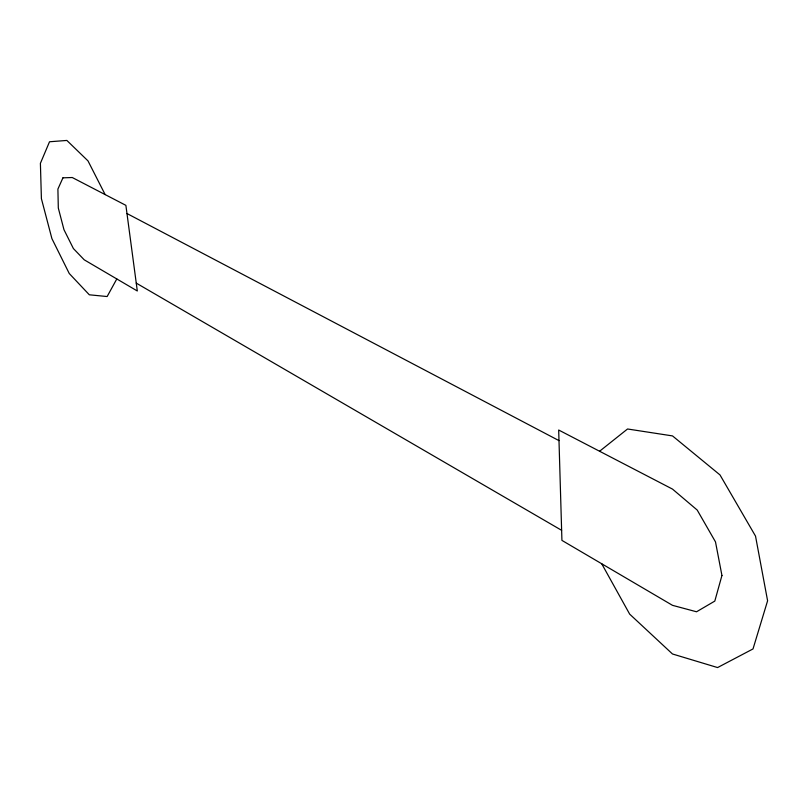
<?xml version="1.0" encoding="UTF-8"?>
<svg xmlns="http://www.w3.org/2000/svg" width="808" height="808" viewBox="0 0 808 808"><rect width="100%" height="100%" fill="white"/><g stroke="black" fill="none" stroke-linecap="round" stroke-linejoin="round"><path stroke-width="1.21" d="M116.796 278.952L107.141 296.536L89.324 294.799L69.246 273.498L51.894 238.582L41.4 198.647L40.4 163.337L49.52 141.764L66.862 140.441L87.991 160.883L105.141 194.587M599.597 451.248L627.543 428.987L672.519 435.916L719.999 474.932L755.52 536.108L767.6 600.778L753.016 648.935L717.585 667.56L672.488 653.985L629.664 614.12L601.718 563.762M126.977 213.534L558.995 440.633M136.259 283.113L561.621 530.311M721.938 575.488L714.807 601.091L696.536 611.777L672.498 605.333L561.924 540.39L558.682 430.018L672.509 489.103L697.203 510.05L715.494 541.895L721.938 575.488M62.943 177.831L57.903 189.072L58.307 208.01L63.963 229.674L73.397 248.551L84.234 259.822L137.309 290.991L125.886 205.353L72.255 177.518L62.943 177.831"/></g></svg>
